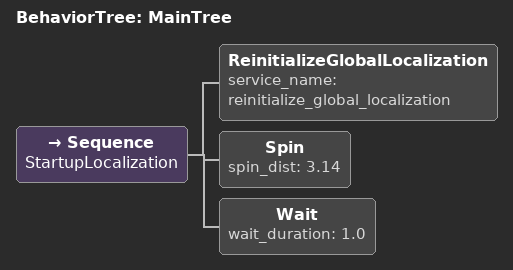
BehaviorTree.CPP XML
<root main_tree_to_execute="MainTree">
  <BehaviorTree ID="MainTree">
    <Sequence name="StartupLocalization">
      <ReinitializeGlobalLocalization service_name="reinitialize_global_localization"/>
      <Spin spin_dist="3.14"/>
      <Wait wait_duration="1.0"/>
    </Sequence>
  </BehaviorTree>
</root>
